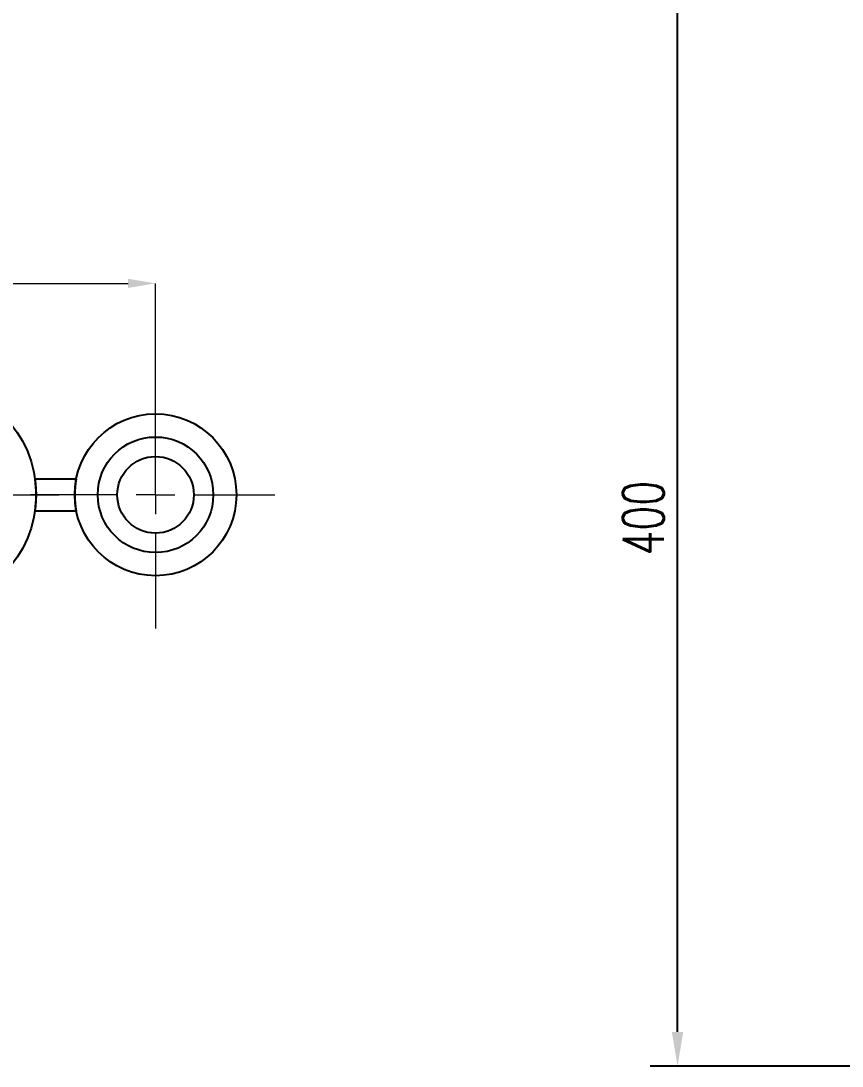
# Model space of a CAD drawing. Header units: millimetres. Extents: x 2063 to 4500, y 825 to 2548.
# Drawn here: x 3412.3 to 3712.3, y 1684.2 to 2065.7 of the extents above; entities that cross this region are included whole.
import ezdxf

# ---------------------------------------------------------------- set-up
doc = ezdxf.new("R2010")
doc.units = ezdxf.units.MM
doc.linetypes.add('CENTER2', pattern=[28.575, 19.05, -3.175, 3.175, -3.175])
for name, color, linetype, lineweight in [('FORMAT', 7, 'Continuous', 18), ('中心线', 1, 'CENTER2', 13), ('标注', 3, 'Continuous', 13), ('粗实线', 7, 'Continuous', 40)]:
    doc.layers.add(name, color=color, linetype=linetype, lineweight=lineweight)
doc.styles.add('SLDTEXTSTYLE1', font='txt.shx', dxfattribs={"width": 0.7, "bigfont": 'gbcbig.shx'})
doc.styles.get("Standard").update_dxf_attribs({"font": 'arial.ttf'})
doc.styles.add('TH_GBDIM', font='simplex.shx', dxfattribs={"width": 0.707, "bigfont": 'hzfs.shx'})
doc.dimstyles.new('ISO-25$0', dxfattribs={"dimtxt": 2.5, "dimasz": 2.5, "dimexe": 1.25, "dimexo": 0.625, "dimtad": 1, "dimtxsty": 'Standard', "dimcen": 2.5, "dimdle": 5, "dimadec": 0, "dimazin": 0, "dimtfac": 1, "dimtmove": 0, "dimatfit": 3, "dimfxl": 0, "dimarcsym": 0})
doc.dimstyles.new('SLDDIMSTYLE12$0', dxfattribs={"dimtxt": 12, "dimasz": 10, "dimexe": 0, "dimexo": 0.0625, "dimgap": 0.875, "dimtad": 1, "dimdec": 1, "dimlfac": 1.8, "dimrnd": 1e-09, "dimzin": 12, "dimdsep": 46, "dimtxsty": 'SLDTEXTSTYLE1', "dimcen": 0.09, "dimdle": 8.16, "dimclrd": 3, "dimclre": 3, "dimadec": 0, "dimazin": 3, "dimtfac": 1, "dimtdec": 1, "dimtofl": 0, "dimtmove": 0, "dimatfit": 3, "dimfxl": 0, "dimfrac": 2, "dimtolj": 1, "dimlwd": 5, "dimlwe": 5, "dimarcsym": 0})

# ---------------------------------------------------------------- blocks, each defined once
blk = doc.blocks.new('*D54')
at = {"color": 1, "linetype": 'Continuous', "transparency": 16777216}
for p, q in [((3780.32, 2084.17), (3642.17, 2084.17)), ((3652.17, 1696.67), (3652.17, 2071.67)), ((3780.32, 1684.17), (3642.17, 1684.17))]:
    blk.add_line(p, q, dxfattribs=at)
at = {"color": 1, "linetype": 'ByBlock', "transparency": 16777216}
for points in [[(3650.09, 2071.67), (3654.25, 2071.67), (3652.17, 2084.17)], [(3650.09, 1696.67), (3654.25, 1696.67), (3652.17, 1684.17)]]:
    blk.add_solid(points, dxfattribs=at)
at = {"layer": 'Defpoints', "color": 0, "linetype": 'ByBlock', "transparency": 16777216}
for p in [(3652.17, 2084.17), (3782.82, 2084.17), (3782.82, 1684.17)]:
    blk.add_point(p, dxfattribs=at)
at = {"color": 1, "linetype": 'ByBlock', "lineweight": 5, "transparency": 16777216, "insert": (3639.67, 1884.17), "char_height": 15, "attachment_point": 5, "rotation": 90, "style": 'TH_GBDIM'}
blk.add_mtext('400', dxfattribs=at)
blk = doc.blocks.new('SW_CENTERMARKSYMBOL_14')
at = {"layer": 'FORMAT', "color": 0}
for p, q in [((0, 2), (0, 7)), ((0, 0), (0, 1)), ((-2, 0), (-7, 0)), ((0, 0), (-1, 0)), ((0, 0), (0, -1)), ((0, 0), (1, 0)), ((2, 0), (7, 0)), ((0, -2), (0, -7))]:
    blk.add_line(p, q, dxfattribs=at)
blk = doc.blocks.new('SW_CENTERMARKSYMBOL_15')
at = {"layer": 'FORMAT', "color": 0}
for p, q in [((0, 2), (0, 5.001)), ((0, 0), (0, 1)), ((-2, 0), (-6.488, 0)), ((0, 0), (-1, 0)), ((0, 0), (0, -1)), ((0, 0), (1, 0)), ((2, 0), (6.2, 0)), ((0, -2), (0, -6.938))]:
    blk.add_line(p, q, dxfattribs=at)
blk = doc.blocks.new('*D62')
at = {"layer": 'Defpoints', "color": 0, "transparency": 16777216}
for p in [(3461.51, 1969.87), (3292.76, 1892.7), (3461.51, 1892.7)]:
    blk.add_point(p, dxfattribs=at)
at = {"layer": '标注', "color": 3, "lineweight": 5, "transparency": 16777216}
blk.add_line((3292.76, 1892.76), (3292.76, 1969.87), dxfattribs=at)
at = {"layer": '标注', "color": 3, "linetype": 'Continuous', "lineweight": 5, "transparency": 16777216}
for p, q in [((3302.76, 1969.87), (3451.51, 1969.87)), ((3461.51, 1892.76), (3461.51, 1969.87))]:
    blk.add_line(p, q, dxfattribs=at)
at = {"layer": '标注', "color": 3, "transparency": 16777216}
for points in [[(3302.76, 1971.53), (3302.76, 1968.2), (3292.76, 1969.87)], [(3451.51, 1971.53), (3451.51, 1968.2), (3461.51, 1969.87)]]:
    blk.add_solid(points, dxfattribs=at)
at = {"layer": '标注', "color": 0, "transparency": 16777216, "insert": (3377.13, 1982.17), "char_height": 10, "attachment_point": 5, "style": 'SLDTEXTSTYLE1'}
blk.add_mtext('\\A1;{\\H2.28571x;120}', dxfattribs=at)

msp = doc.modelspace()

# ---------------------------------------------------------------- linework, layer by layer
at = {"layer": '粗实线', "color": 7, "linetype": 'ByBlock', "lineweight": 25}
for p, q in [((3432.534, 1898.407), (3417.513, 1898.407)), ((3417.487, 1886.807), (3432.57, 1886.807))]:
    msp.add_line(p, q, dxfattribs=at)
for centre, radius in [((3377.133, 1892.697), 40.781), ((3461.508, 1892.697), 29.531), ((3461.508, 1892.697), 21.094), ((3461.508, 1892.697), 13.988)]:
    msp.add_circle(centre, radius, dxfattribs=at)
for centre, radius, start, end in [((3377.133, 1892.697), 40.781, 351.69589, 8.04855), ((3461.508, 1892.697), 29.531, 168.85164, 191.50462)]:
    msp.add_arc(centre, radius, start, end, dxfattribs=at)

# ---------------------------------------------------------------- block references
at = {"layer": '中心线', "linetype": 'ByBlock', "xscale": 7.03125, "yscale": 7.03125, "zscale": 7.03125}
for name, p in [('SW_CENTERMARKSYMBOL_14', (3377.133, 1892.697)), ('SW_CENTERMARKSYMBOL_15', (3461.508, 1892.697))]:
    msp.add_blockref(name, p, dxfattribs=at)

# ---------------------------------------------------------------- dimensions: what is measured, and where the dimension line sits
at = {"color": 0, "linetype": 'ByBlock', "lineweight": 5}
dim = msp.add_linear_dim(base=(3652.168, 2084.172), p1=(3782.822, 1684.172), p2=(3782.822, 2084.172), angle=89.99997, dimstyle='ISO-25$0', override={"dimscale": 5, "dimtxt": 3, "dimasz": 2.5, "dimexe": 2, "dimexo": 0.5, "dimgap": 1, "dimdec": 1, "dimtxsty": 'TH_GBDIM', "dimcen": 2, "dimclrd": 1, "dimclre": 1, "dimclrt": 1, "dimtdec": 1, "dimatfit": 0, "dimlwd": 65535, "dimlwe": 65535}, dxfattribs=at)
dim.commit()
dim.dimension.update_dxf_attribs({"geometry": '*D54', "text_midpoint": (3639.668, 1884.172)})
at = {"layer": '标注'}
dim = msp.add_linear_dim(base=(3461.508, 1969.865), p1=(3292.758, 1892.697), p2=(3461.508, 1892.697), text='{\\H2.28571x;120}', dimstyle='SLDDIMSTYLE12$0', override={"dimtxt": 10, "dimtdec": 3, "dimtzin": 0}, dxfattribs=at)
dim.commit()
dim.dimension.update_dxf_attribs({"geometry": '*D62', "text_midpoint": (3377.133, 1982.169)})

doc.saveas('drawing.dxf')
